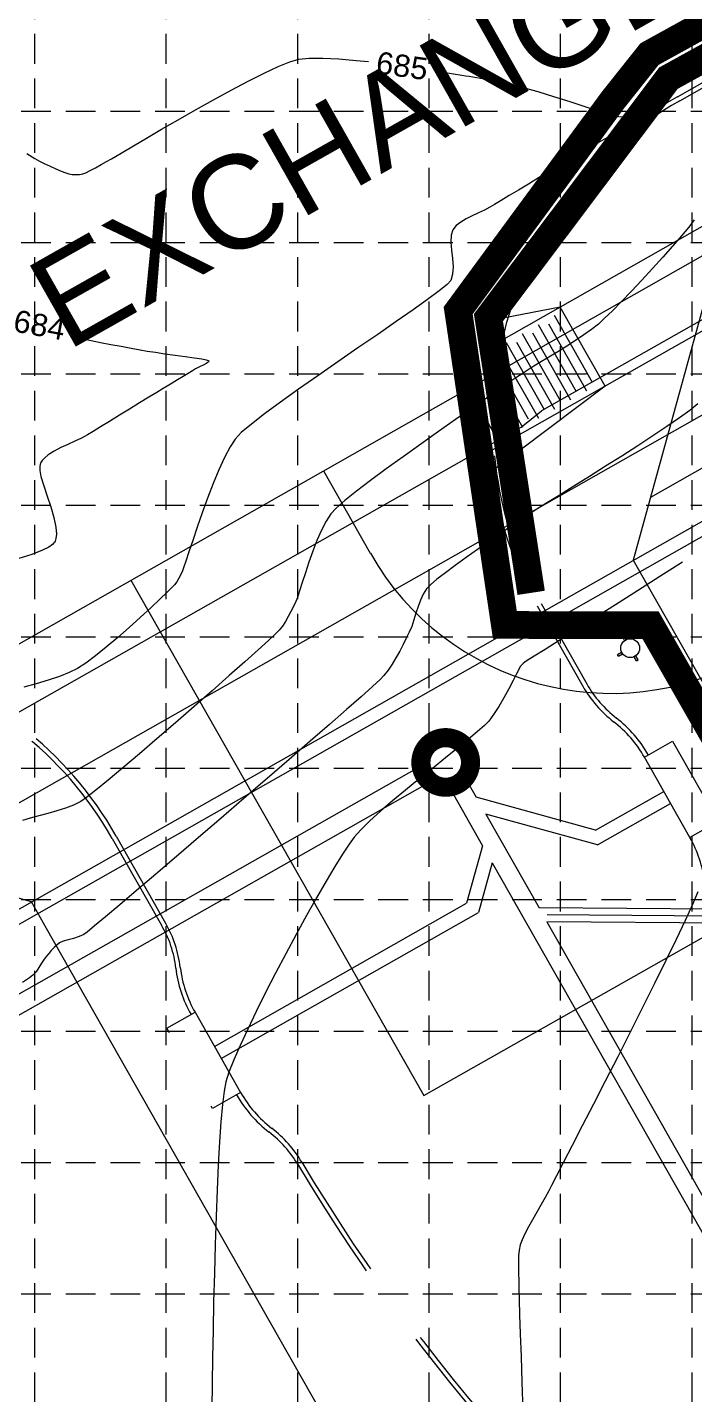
# Model space of a CAD drawing. Header units: feet. Extents: x 16394 to 17307, y 17282 to 17854.
# Drawn here: x 16593.4 to 16665.6, y 17628.6 to 17776.7 of the extents above; entities that cross this region are included whole.
import ezdxf

# ---------------------------------------------------------------- set-up
doc = ezdxf.new("R2010")
doc.units = ezdxf.units.FT
doc.header["$MEASUREMENT"] = 0
for name, pattern in [('DGN Style 2', [22.939223, 13.763534, -9.175689]), ('DGN Style 4', [36.725696, 18.351378, -9.175689, 0.022939, -9.175689]), ('DGN Style 5', [16.057456, 6.881767, -9.175689]), ('HIDDEN', [0.375, 0.25, -0.125])]:
    doc.linetypes.add(name, pattern=pattern)
for name, color, linetype in [('GRID', 254, 'HIDDEN'), ('LIMITS OF DISTURBANCE', 1, 'HIDDEN'), ('SILT FENCE', 200, 'Continuous')]:
    doc.layers.add(name, color=color, linetype=linetype)
for name, color, linetype, lineweight in [('Level 1', 7, 'Continuous', 0), ('Level 18', 7, 'Continuous', 0), ('Level 21', 7, 'Continuous', 0), ('Level 25', 7, 'Continuous', 0), ('Level 35', 7, 'Continuous', 0), ('Level 38', 7, 'Continuous', 0), ('Level 41', 7, 'Continuous', 0)]:
    doc.layers.add(name, color=color, linetype=linetype, lineweight=lineweight)
doc.styles.get("Standard").update_dxf_attribs({"font": 'ARIAL.TTF'})

# ---------------------------------------------------------------- blocks, each defined once
blk = doc.blocks.new('P-stmmh_1')
at = {"color": 0, "linetype": 'ByBlock', "lineweight": -2, "const_width": 0.158, "flags": 128}
blk.add_lwpolyline([(-0.205, 0, 1), (0.205, 0, 1), (-0.205, 0)], format="xyb", dxfattribs=at)

msp = doc.modelspace()

# ---------------------------------------------------------------- linework, layer by layer
at = {"layer": 'GRID', "color": 252, "linetype": 'HIDDEN', "lineweight": 0, "ltscale": 12.9}
for p, q in [((16594.18, 17838.88), (16594.18, 17340.07)), ((16608.43, 17838.88), (16608.43, 17340.07)), ((16622.68, 17838.88), (16622.68, 17340.07)), ((16636.93, 17838.88), (16636.93, 17340.07)), ((16651.18, 17838.88), (16651.18, 17340.07)), ((16665.43, 17838.88), (16665.43, 17340.07))]:
    msp.add_line(p, q, dxfattribs=at)
at = {"layer": 'GRID', "color": 7, "linetype": 'HIDDEN', "lineweight": 0, "ltscale": 12.9}
for p, q in [((16408.93, 17767.63), (17292.43, 17767.63)), ((16408.93, 17753.38), (17292.43, 17753.38)), ((16408.93, 17739.13), (17292.43, 17739.13)), ((16408.93, 17724.88), (17292.43, 17724.88)), ((16408.93, 17710.63), (17292.43, 17710.63)), ((16408.93, 17696.38), (17292.43, 17696.38)), ((16408.93, 17682.13), (17292.43, 17682.13)), ((16408.93, 17667.88), (17292.43, 17667.88)), ((16408.93, 17653.63), (17292.43, 17653.63)), ((16408.93, 17639.38), (17292.43, 17639.38))]:
    msp.add_line(p, q, dxfattribs=at)
at = {"layer": 'Level 1', "color": 35, "linetype": 'DGN Style 5', "lineweight": 0}
for p, q in [((16620.59, 17772.45), (16621.87, 17772.96)), ((16621.87, 17772.96), (16622.84, 17773.25)), ((16622.84, 17773.25), (16623.97, 17773.37)), ((16623.97, 17773.37), (16625.44, 17773.38)), ((16625.44, 17773.38), (16627.16, 17773.29)), ((16627.16, 17773.29), (16629.05, 17773.13)), ((16629.05, 17773.13), (16630.38, 17772.99)), ((16617.36, 17770.88), (16619.07, 17771.74)), ((16619.07, 17771.74), (16620.59, 17772.45)), ((16637.68, 17771.99), (16638.35, 17771.88)), ((16638.35, 17771.88), (16639.62, 17771.68)), ((16639.62, 17771.68), (16640.5, 17771.53)), ((16640.5, 17771.53), (16640.91, 17771.46)), ((16640.91, 17771.46), (16641.3, 17771.41)), ((16641.3, 17771.41), (16641.71, 17771.35)), ((16641.71, 17771.35), (16642.12, 17771.28)), ((16642.12, 17771.28), (16642.52, 17771.21)), ((16642.52, 17771.21), (16642.91, 17771.14)), ((16613.59, 17768.86), (16615.51, 17769.91)), ((16615.51, 17769.91), (16617.36, 17770.88)), ((16642.91, 17771.14), (16643.3, 17771.06)), ((16643.3, 17771.06), (16643.92, 17770.93)), ((16643.92, 17770.93), (16644.69, 17770.76)), ((16644.69, 17770.76), (16645.56, 17770.56)), ((16645.56, 17770.56), (16646.45, 17770.35)), ((16646.45, 17770.35), (16647.3, 17770.14)), ((16647.3, 17770.14), (16648.05, 17769.94)), ((16648.05, 17769.94), (16648.75, 17769.74)), ((16648.75, 17769.74), (16649.74, 17769.43)), ((16611.66, 17767.77), (16613.59, 17768.86)), ((16649.74, 17769.43), (16650.92, 17769.06)), ((16650.92, 17769.06), (16652.2, 17768.65)), ((16652.2, 17768.65), (16653.5, 17768.23)), ((16653.5, 17768.23), (16654.72, 17767.84)), ((16609.77, 17766.69), (16611.66, 17767.77)), ((16654.72, 17767.84), (16655.77, 17767.5)), ((16655.77, 17767.5), (16656.56, 17767.25)), ((16656.56, 17767.25), (16657, 17767.13)), ((16657, 17767.13), (16657.52, 17767.05)), ((16657.52, 17767.05), (16658.13, 17767)), ((16658.13, 17767), (16658.71, 17766.96)), ((16658.71, 17766.96), (16659.09, 17766.9)), ((16659.09, 17766.9), (16659.28, 17766.84)), ((16659.28, 17766.84), (16659.34, 17766.78)), ((16659.35, 17766.72), (16659.31, 17766.65)), ((16659.34, 17766.78), (16659.36, 17766.74)), ((16659.36, 17766.74), (16659.35, 17766.72)), ((16606.34, 17764.7), (16607.97, 17765.66)), ((16607.97, 17765.66), (16609.77, 17766.69)), ((16657.24, 17765.32), (16656.28, 17764.76)), ((16658.09, 17765.82), (16657.24, 17765.32)), ((16658.77, 17766.25), (16658.09, 17765.82)), ((16659.14, 17766.51), (16658.77, 17766.25)), ((16659.31, 17766.65), (16659.14, 17766.51)), ((16603.78, 17763.19), (16604.92, 17763.86)), ((16604.92, 17763.86), (16606.34, 17764.7)), ((16655.26, 17764.19), (16654.26, 17763.62)), ((16656.28, 17764.76), (16655.26, 17764.19)), ((16593.37, 17763.03), (16594.24, 17762.49)), ((16594.24, 17762.49), (16594.72, 17762.2)), ((16602.01, 17762.17), (16602.55, 17762.46)), ((16602.55, 17762.46), (16602.97, 17762.71)), ((16602.97, 17762.71), (16603.78, 17763.19)), ((16652.54, 17762.62), (16651.81, 17762.18)), ((16653.34, 17763.09), (16652.54, 17762.62)), ((16654.26, 17763.62), (16653.34, 17763.09)), ((16594.72, 17762.2), (16595.26, 17761.93)), ((16595.26, 17761.93), (16595.88, 17761.64)), ((16595.88, 17761.64), (16596.51, 17761.36)), ((16596.51, 17761.36), (16597.1, 17761.11)), ((16597.1, 17761.11), (16597.59, 17760.92)), ((16597.59, 17760.92), (16597.92, 17760.82)), ((16597.92, 17760.82), (16598.28, 17760.76)), ((16599.08, 17760.75), (16599.44, 17760.81)), ((16599.44, 17760.81), (16599.76, 17760.94)), ((16599.76, 17760.94), (16600.23, 17761.18)), ((16600.23, 17761.18), (16600.8, 17761.49)), ((16600.8, 17761.49), (16601.41, 17761.83)), ((16601.41, 17761.83), (16602.01, 17762.17)), ((16649.9, 17761.03), (16648.82, 17760.38)), ((16650.91, 17761.64), (16649.9, 17761.03)), ((16651.81, 17762.18), (16650.91, 17761.64)), ((16598.28, 17760.76), (16598.68, 17760.74)), ((16598.68, 17760.74), (16599.08, 17760.75)), ((16647.72, 17759.72), (16646.65, 17759.07)), ((16648.82, 17760.38), (16647.72, 17759.72)), ((16644.76, 17757.94), (16644.05, 17757.51)), ((16645.64, 17758.47), (16644.76, 17757.94)), ((16646.65, 17759.07), (16645.64, 17758.47)), ((16642.32, 17756.59), (16641.64, 17756.28)), ((16642.97, 17756.9), (16642.32, 17756.59)), ((16643.55, 17757.21), (16642.97, 17756.9)), ((16644.05, 17757.51), (16643.55, 17757.21)), ((16639.88, 17755.21), (16639.52, 17754.76)), ((16640.39, 17755.6), (16639.88, 17755.21)), ((16640.99, 17755.95), (16640.39, 17755.6)), ((16641.64, 17756.28), (16640.99, 17755.95)), ((16665.09, 17755.05), (16664.3, 17754.09)), ((16665.7, 17755.83), (16665.09, 17755.05)), ((16639.34, 17754.17), (16639.32, 17753.42)), ((16639.32, 17753.42), (16639.39, 17752.55)), ((16639.52, 17754.76), (16639.34, 17754.17)), ((16664.3, 17754.09), (16663.35, 17752.99)), ((16639.39, 17752.55), (16639.48, 17751.64)), ((16663.35, 17752.99), (16662.3, 17751.8)), ((16639.48, 17751.64), (16639.55, 17750.75)), ((16639.55, 17750.75), (16639.51, 17749.93)), ((16661.18, 17750.56), (16660.03, 17749.31)), ((16662.3, 17751.8), (16661.18, 17750.56)), ((16639.3, 17749.25), (16638.9, 17748.83)), ((16639.51, 17749.93), (16639.3, 17749.25)), ((16660.03, 17749.31), (16658.9, 17748.11)), ((16638.05, 17748.14), (16636.8, 17747.21)), ((16638.9, 17748.83), (16638.05, 17748.14)), ((16658.9, 17748.11), (16657.82, 17746.98)), ((16635.23, 17746.09), (16633.4, 17744.81)), ((16636.8, 17747.21), (16635.23, 17746.09)), ((16656.83, 17745.98), (16655.98, 17745.16)), ((16657.82, 17746.98), (16656.83, 17745.98)), ((16633.4, 17744.81), (16631.39, 17743.42)), ((16655.3, 17744.54), (16654.56, 17743.95)), ((16655.98, 17745.16), (16655.3, 17744.54)), ((16598.3, 17743.18), (16598.33, 17743.17)), ((16598.33, 17743.17), (16598.75, 17743.07)), ((16598.75, 17743.07), (16599.44, 17742.92)), ((16631.39, 17743.42), (16629.25, 17741.95)), ((16653.73, 17743.35), (16652.82, 17742.74)), ((16654.56, 17743.95), (16653.73, 17743.35)), ((16599.44, 17742.92), (16600.33, 17742.74)), ((16600.33, 17742.74), (16601.36, 17742.54)), ((16601.36, 17742.54), (16602.47, 17742.33)), ((16602.47, 17742.33), (16603.59, 17742.12)), ((16603.59, 17742.12), (16604.66, 17741.93)), ((16604.66, 17741.93), (16605.63, 17741.75)), ((16605.63, 17741.75), (16606.42, 17741.61)), ((16606.42, 17741.61), (16607.3, 17741.47)), ((16629.25, 17741.95), (16627.06, 17740.44)), ((16650.9, 17741.53), (16649.92, 17740.94)), ((16651.88, 17742.14), (16650.9, 17741.53)), ((16652.82, 17742.74), (16651.88, 17742.14)), ((16607.3, 17741.47), (16608.33, 17741.32)), ((16608.33, 17741.32), (16609.43, 17741.17)), ((16609.43, 17741.17), (16610.52, 17741.02)), ((16610.52, 17741.02), (16611.51, 17740.88)), ((16611.51, 17740.88), (16612.33, 17740.75)), ((16612.55, 17740.13), (16612.06, 17739.89)), ((16612.33, 17740.75), (16612.8, 17740.66)), ((16612.88, 17740.31), (16612.55, 17740.13)), ((16612.8, 17740.66), (16613.01, 17740.6)), ((16613.05, 17740.44), (16612.88, 17740.31)), ((16613.01, 17740.6), (16613.09, 17740.56)), ((16613.1, 17740.51), (16613.05, 17740.44)), ((16613.09, 17740.56), (16613.1, 17740.55)), ((16613.1, 17740.55), (16613.1, 17740.51)), ((16627.06, 17740.44), (16624.89, 17738.93)), ((16648.95, 17740.35), (16648.02, 17739.78)), ((16649.92, 17740.94), (16648.95, 17740.35)), ((16610.29, 17738.85), (16609.69, 17738.49)), ((16610.85, 17739.19), (16610.29, 17738.85)), ((16611.31, 17739.47), (16610.85, 17739.19)), ((16611.63, 17739.67), (16611.31, 17739.47)), ((16612.06, 17739.89), (16611.63, 17739.67)), ((16624.89, 17738.93), (16622.8, 17737.46)), ((16646.35, 17738.69), (16645.61, 17738.18)), ((16647.14, 17739.22), (16646.35, 17738.69)), ((16648.02, 17739.78), (16647.14, 17739.22)), ((16607.47, 17737.13), (16606.6, 17736.6)), ((16608.15, 17737.55), (16607.47, 17737.13)), ((16608.58, 17737.81), (16608.15, 17737.55)), ((16609.11, 17738.13), (16608.58, 17737.81)), ((16609.69, 17738.49), (16609.11, 17738.13)), ((16622.8, 17737.46), (16620.86, 17736.07)), ((16644.54, 17737.44), (16643.17, 17736.5)), ((16645.61, 17738.18), (16644.54, 17737.44)), ((16605.59, 17735.98), (16604.5, 17735.31)), ((16606.6, 17736.6), (16605.59, 17735.98)), ((16620.86, 17736.07), (16619.13, 17734.8)), ((16643.17, 17736.5), (16641.58, 17735.4)), ((16666.09, 17735.87), (16665.22, 17735.18)), ((16603.4, 17734.64), (16602.33, 17733.98)), ((16604.5, 17735.31), (16603.4, 17734.64)), ((16619.13, 17734.8), (16617.7, 17733.68)), ((16639.83, 17734.18), (16637.96, 17732.87)), ((16641.58, 17735.4), (16639.83, 17734.18)), ((16664.08, 17734.35), (16662.73, 17733.42)), ((16665.22, 17735.18), (16664.08, 17734.35)), ((16600.55, 17732.89), (16599.95, 17732.53)), ((16601.36, 17733.39), (16600.55, 17732.89)), ((16602.33, 17733.98), (16601.36, 17733.39)), ((16616.61, 17732.76), (16615.95, 17732.07)), ((16617.7, 17733.68), (16616.61, 17732.76)), ((16637.96, 17732.87), (16636.05, 17731.52)), ((16662.73, 17733.42), (16661.21, 17732.4)), ((16597.8, 17731.49), (16597.04, 17731.14)), ((16598.57, 17731.83), (16597.8, 17731.49)), ((16599.3, 17732.17), (16598.57, 17731.83)), ((16599.95, 17732.53), (16599.3, 17732.17)), ((16615.39, 17731.22), (16614.79, 17730.08)), ((16615.95, 17732.07), (16615.39, 17731.22)), ((16636.05, 17731.52), (16634.14, 17730.15)), ((16659.57, 17731.33), (16657.84, 17730.22)), ((16661.21, 17732.4), (16659.57, 17731.33)), ((16595.02, 17729.73), (16594.89, 17729.53)), ((16595.27, 17730.01), (16595.02, 17729.73)), ((16595.68, 17730.36), (16595.27, 17730.01)), ((16596.32, 17730.76), (16595.68, 17730.36)), ((16597.04, 17731.14), (16596.32, 17730.76)), ((16614.79, 17730.08), (16614.18, 17728.73)), ((16634.14, 17730.15), (16632.31, 17728.82)), ((16657.84, 17730.22), (16656.08, 17729.11)), ((16594.8, 17729.33), (16594.76, 17729.09)), ((16594.76, 17729.09), (16594.77, 17728.67)), ((16594.77, 17728.67), (16594.9, 17727.99)), ((16594.84, 17729.42), (16594.8, 17729.33)), ((16594.89, 17729.53), (16594.84, 17729.42)), ((16614.18, 17728.73), (16613.56, 17727.24)), ((16632.31, 17728.82), (16630.61, 17727.56)), ((16656.08, 17729.11), (16654.33, 17728.01)), ((16594.9, 17727.99), (16595.19, 17726.98)), ((16595.19, 17726.98), (16595.56, 17725.87)), ((16613.56, 17727.24), (16612.96, 17725.66)), ((16630.61, 17727.56), (16629.1, 17726.4)), ((16652.64, 17726.95), (16651.05, 17725.96)), ((16654.33, 17728.01), (16652.64, 17726.95)), ((16595.56, 17725.87), (16595.95, 17724.71)), ((16612.96, 17725.66), (16612.38, 17724.06)), ((16627.84, 17725.39), (16626.89, 17724.56)), ((16629.1, 17726.4), (16627.84, 17725.39)), ((16651.05, 17725.96), (16649.6, 17725.06)), ((16595.95, 17724.71), (16596.29, 17723.57)), ((16612.38, 17724.06), (16611.84, 17722.51)), ((16626.31, 17723.95), (16625.79, 17723.16)), ((16626.89, 17724.56), (16626.31, 17723.95)), ((16648.35, 17724.27), (16647.33, 17723.61)), ((16649.6, 17725.06), (16648.35, 17724.27)), ((16596.29, 17723.57), (16596.52, 17722.51)), ((16596.52, 17722.51), (16596.57, 17721.77)), ((16611.84, 17722.51), (16611.35, 17721.08)), ((16625.79, 17723.16), (16625.29, 17722.18)), ((16645.69, 17722.5), (16644.62, 17721.76)), ((16646.6, 17723.12), (16645.69, 17722.5)), ((16647.33, 17723.61), (16646.6, 17723.12)), ((16596.3, 17720.8), (16596.13, 17720.62)), ((16596.37, 17720.89), (16596.3, 17720.8)), ((16596.43, 17721.01), (16596.37, 17720.89)), ((16596.52, 17721.28), (16596.43, 17721.01)), ((16596.57, 17721.77), (16596.52, 17721.28)), ((16611.35, 17721.08), (16610.93, 17719.82)), ((16624.81, 17721.08), (16624.36, 17719.91)), ((16625.29, 17722.18), (16624.81, 17721.08)), ((16643.44, 17720.95), (16642.21, 17720.09)), ((16644.62, 17721.76), (16643.44, 17720.95)), ((16593.9, 17719.56), (16592.51, 17719.12)), ((16595.05, 17720), (16593.9, 17719.56)), ((16595.76, 17720.36), (16595.05, 17720)), ((16596.13, 17720.62), (16595.76, 17720.36)), ((16610.93, 17719.82), (16610.6, 17718.81)), ((16624.36, 17719.91), (16623.94, 17718.72)), ((16642.21, 17720.09), (16640.97, 17719.22)), ((16610.36, 17718.11), (16610.24, 17717.77)), ((16610.6, 17718.81), (16610.36, 17718.11)), ((16623.94, 17718.72), (16623.56, 17717.57)), ((16639.79, 17718.37), (16638.72, 17717.57)), ((16640.97, 17719.22), (16639.79, 17718.37)), ((16664.42, 17718.73), (16661.97, 17717.16)), ((16609.61, 17716.6), (16609.37, 17716.26)), ((16609.84, 17716.99), (16609.61, 17716.6)), ((16610.05, 17717.39), (16609.84, 17716.99)), ((16610.24, 17717.77), (16610.05, 17717.39)), ((16623.22, 17716.51), (16622.93, 17715.6)), ((16623.56, 17717.57), (16623.22, 17716.51)), ((16637.8, 17716.86), (16637.1, 17716.27)), ((16638.72, 17717.57), (16637.8, 17716.86)), ((16661.97, 17717.16), (16659.54, 17715.6)), ((16608.56, 17715.45), (16607.77, 17714.7)), ((16609.11, 17715.99), (16608.56, 17715.45)), ((16609.37, 17716.26), (16609.11, 17715.99)), ((16622.7, 17714.89), (16622.52, 17714.44)), ((16622.93, 17715.6), (16622.7, 17714.89)), ((16636.31, 17715.26), (16636.02, 17714.61)), ((16636.67, 17715.82), (16636.31, 17715.26)), ((16637.1, 17716.27), (16636.67, 17715.82)), ((16659.54, 17715.6), (16657.17, 17714.1)), ((16606.79, 17713.77), (16605.67, 17712.74)), ((16607.77, 17714.7), (16606.79, 17713.77)), ((16621.99, 17713.38), (16621.7, 17712.83)), ((16622.27, 17713.92), (16621.99, 17713.38)), ((16622.52, 17714.44), (16622.27, 17713.92)), ((16635.76, 17713.91), (16635.53, 17713.18)), ((16636.02, 17714.61), (16635.76, 17713.91)), ((16657.17, 17714.1), (16654.93, 17712.67)), ((16605.67, 17712.74), (16604.46, 17711.65)), ((16621.39, 17712.29), (16621.06, 17711.79)), ((16621.7, 17712.83), (16621.39, 17712.29)), ((16635.3, 17712.45), (16635.07, 17711.75)), ((16635.53, 17713.18), (16635.3, 17712.45)), ((16654.93, 17712.67), (16652.87, 17711.37)), ((16603.22, 17710.55), (16601.98, 17709.5)), ((16604.46, 17711.65), (16603.22, 17710.55)), ((16620.35, 17710.97), (16619.56, 17710.23)), ((16620.72, 17711.33), (16620.35, 17710.97)), ((16621.06, 17711.79), (16620.72, 17711.33)), ((16634.48, 17710.47), (16634.14, 17709.79)), ((16634.79, 17711.11), (16634.48, 17710.47)), ((16635.07, 17711.75), (16634.79, 17711.11)), ((16652.87, 17711.37), (16651.05, 17710.22)), ((16601.98, 17709.5), (16600.81, 17708.56)), ((16618.42, 17709.2), (16616.98, 17707.9)), ((16619.56, 17710.23), (16618.42, 17709.2)), ((16633.77, 17709.07), (16633.37, 17708.35)), ((16634.14, 17709.79), (16633.77, 17709.07)), ((16649.52, 17709.26), (16648.35, 17708.52)), ((16651.05, 17710.22), (16649.52, 17709.26)), ((16599.76, 17707.77), (16598.86, 17707.2)), ((16600.81, 17708.56), (16599.76, 17707.77)), ((16616.98, 17707.9), (16615.3, 17706.42)), ((16632.96, 17707.66), (16632.52, 17707)), ((16633.37, 17708.35), (16632.96, 17707.66)), ((16646.99, 17707.55), (16646.84, 17707.39)), ((16647.15, 17707.72), (16646.99, 17707.55)), ((16647.32, 17707.86), (16647.15, 17707.72)), ((16647.6, 17708.04), (16647.32, 17707.86)), ((16648.35, 17708.52), (16647.6, 17708.04)), ((16596.89, 17706.33), (16595.68, 17705.92)), ((16597.97, 17706.75), (16596.89, 17706.33)), ((16598.86, 17707.2), (16597.97, 17706.75)), ((16615.3, 17706.42), (16613.46, 17704.78)), ((16631.67, 17706.01), (16630.82, 17705.23)), ((16632.07, 17706.41), (16631.67, 17706.01)), ((16632.52, 17707), (16632.07, 17706.41)), ((16646.44, 17706.62), (16646.06, 17705.87)), ((16646.72, 17707.15), (16646.44, 17706.62)), ((16646.84, 17707.39), (16646.72, 17707.15)), ((16594.38, 17705.53), (16593.03, 17705.15)), ((16595.68, 17705.92), (16594.38, 17705.53)), ((16613.46, 17704.78), (16611.5, 17703.07)), ((16630.82, 17705.23), (16629.59, 17704.13)), ((16645.59, 17704.98), (16645.06, 17704.02)), ((16646.06, 17705.87), (16645.59, 17704.98)), ((16611.5, 17703.07), (16609.49, 17701.31)), ((16629.59, 17704.13), (16628.01, 17702.74)), ((16644.51, 17703.07), (16643.95, 17702.2)), ((16645.06, 17704.02), (16644.51, 17703.07)), ((16628.01, 17702.74), (16626.16, 17701.12)), ((16643.95, 17702.2), (16643.43, 17701.49)), ((16609.49, 17701.31), (16607.5, 17699.59)), ((16626.16, 17701.12), (16624.07, 17699.3)), ((16642.21, 17700.34), (16641.22, 17699.52)), ((16642.96, 17701.01), (16642.21, 17700.34)), ((16643.43, 17701.49), (16642.96, 17701.01)), ((16607.5, 17699.59), (16605.57, 17697.93)), ((16624.07, 17699.3), (16621.8, 17697.33)), ((16640.04, 17698.56), (16638.72, 17697.49)), ((16641.22, 17699.52), (16640.04, 17698.56)), ((16605.57, 17697.93), (16603.78, 17696.42)), ((16621.8, 17697.33), (16619.4, 17695.26)), ((16638.72, 17697.49), (16637.31, 17696.36)), ((16603.78, 17696.42), (16602.19, 17695.08)), ((16637.31, 17696.36), (16635.85, 17695.19)), ((16602.19, 17695.08), (16600.85, 17693.99)), ((16619.4, 17695.26), (16616.93, 17693.12)), ((16635.85, 17695.19), (16634.39, 17694)), ((16599.2, 17692.76), (16598.42, 17692.38)), ((16599.84, 17693.2), (16599.2, 17692.76)), ((16600.85, 17693.99), (16599.84, 17693.2)), ((16616.93, 17693.12), (16614.43, 17690.97)), ((16632.99, 17692.83), (16631.68, 17691.7)), ((16634.39, 17694), (16632.99, 17692.83)), ((16594.66, 17691.22), (16593.73, 17690.97)), ((16595.63, 17691.47), (16594.66, 17691.22)), ((16596.6, 17691.75), (16595.63, 17691.47)), ((16597.55, 17692.05), (16596.6, 17691.75)), ((16598.42, 17692.38), (16597.55, 17692.05)), ((16631.68, 17691.7), (16630.53, 17690.66)), ((16593.73, 17690.97), (16592.88, 17690.71)), ((16614.43, 17690.97), (16611.97, 17688.86)), ((16629.57, 17689.71), (16628.85, 17688.91)), ((16630.53, 17690.66), (16629.57, 17689.71)), ((16611.97, 17688.86), (16609.58, 17686.81)), ((16628.85, 17688.91), (16628.3, 17688.15)), ((16609.58, 17686.81), (16607.33, 17684.89)), ((16627.59, 17687.06), (16626.75, 17685.7)), ((16628.3, 17688.15), (16627.59, 17687.06)), ((16626.75, 17685.7), (16625.8, 17684.11)), ((16607.33, 17684.89), (16605.26, 17683.12)), ((16625.8, 17684.11), (16624.77, 17682.32)), ((16605.26, 17683.12), (16603.43, 17681.57)), ((16624.77, 17682.32), (16623.69, 17680.39)), ((16666.07, 17682.96), (16665.49, 17681.59)), ((16603.43, 17681.57), (16601.89, 17680.27)), ((16665.49, 17681.59), (16664.7, 17679.85)), ((16601.89, 17680.27), (16600.69, 17679.27)), ((16623.69, 17680.39), (16622.57, 17678.36)), ((16664.7, 17679.85), (16663.73, 17677.81)), ((16598.44, 17677.92), (16597.84, 17677.76)), ((16599.03, 17678.11), (16598.44, 17677.92)), ((16599.53, 17678.33), (16599.03, 17678.11)), ((16599.89, 17678.6), (16599.53, 17678.33)), ((16600.69, 17679.27), (16599.89, 17678.6)), ((16622.57, 17678.36), (16621.43, 17676.26)), ((16663.73, 17677.81), (16662.63, 17675.52)), ((16596.02, 17676.62), (16595.75, 17676.3)), ((16596.31, 17676.93), (16596.02, 17676.62)), ((16596.61, 17677.2), (16596.31, 17676.93)), ((16596.91, 17677.43), (16596.61, 17677.2)), ((16597.31, 17677.61), (16596.91, 17677.43)), ((16597.84, 17677.76), (16597.31, 17677.61)), ((16594.97, 17675.22), (16594.67, 17674.76)), ((16595.25, 17675.66), (16594.97, 17675.22)), ((16595.5, 17676), (16595.25, 17675.66)), ((16595.75, 17676.3), (16595.5, 17676)), ((16621.43, 17676.26), (16620.32, 17674.14)), ((16662.63, 17675.52), (16661.4, 17673.04)), ((16593.65, 17673.65), (16592.88, 17673.13)), ((16594.03, 17673.93), (16593.65, 17673.65)), ((16594.36, 17674.31), (16594.03, 17673.93)), ((16594.67, 17674.76), (16594.36, 17674.31)), ((16620.32, 17674.14), (16619.24, 17672.04)), ((16619.24, 17672.04), (16618.22, 17670.01)), ((16661.4, 17673.04), (16660.1, 17670.43)), ((16660.1, 17670.43), (16658.76, 17667.76)), ((16618.22, 17670.01), (16617.3, 17668.09)), ((16617.3, 17668.09), (16616.48, 17666.32)), ((16658.76, 17667.76), (16657.4, 17665.07)), ((16616.48, 17666.32), (16615.79, 17664.75)), ((16615.79, 17664.75), (16615.27, 17663.41)), ((16657.4, 17665.07), (16656.05, 17662.44)), ((16615.27, 17663.41), (16614.93, 17662.36)), ((16614.93, 17662.36), (16614.74, 17661.35)), ((16656.05, 17662.44), (16654.76, 17659.93)), ((16614.74, 17661.35), (16614.56, 17659.9)), ((16614.56, 17659.9), (16614.39, 17658.04)), ((16654.76, 17659.93), (16653.55, 17657.58)), ((16614.39, 17658.04), (16614.24, 17655.85)), ((16653.55, 17657.58), (16652.46, 17655.47)), ((16614.24, 17655.85), (16614.11, 17653.36)), ((16652.46, 17655.47), (16651.52, 17653.65)), ((16614.11, 17653.36), (16613.98, 17650.64)), ((16651.52, 17653.65), (16650.76, 17652.19)), ((16650.76, 17652.19), (16650.22, 17651.13)), ((16613.98, 17650.64), (16613.87, 17647.75)), ((16649.53, 17649.83), (16649.09, 17649.05)), ((16649.92, 17650.55), (16649.53, 17649.83)), ((16650.22, 17651.13), (16649.92, 17650.55)), ((16648.63, 17648.23), (16648.16, 17647.42)), ((16649.09, 17649.05), (16648.63, 17648.23)), ((16613.87, 17647.75), (16613.78, 17644.72)), ((16648.16, 17647.42), (16647.72, 17646.63)), ((16647.04, 17645.24), (16646.84, 17644.69)), ((16647.34, 17645.89), (16647.04, 17645.24)), ((16647.72, 17646.63), (16647.34, 17645.89)), ((16613.78, 17644.72), (16613.69, 17641.63)), ((16646.73, 17644.11), (16646.66, 17643.5)), ((16646.84, 17644.69), (16646.73, 17644.11)), ((16646.66, 17643.5), (16646.64, 17642.85)), ((16646.64, 17642.85), (16646.64, 17642.2)), ((16613.69, 17641.63), (16613.61, 17638.52)), ((16646.64, 17642.2), (16646.66, 17641.54)), ((16646.66, 17641.54), (16646.68, 17640.91)), ((16646.68, 17640.91), (16646.68, 17640.3)), ((16646.68, 17640.3), (16646.69, 17639.8)), ((16646.69, 17639.8), (16646.72, 17638.72)), ((16613.61, 17638.52), (16613.55, 17635.45)), ((16646.72, 17638.72), (16646.77, 17637.12)), ((16646.77, 17637.12), (16646.84, 17635.06)), ((16613.55, 17635.45), (16613.49, 17632.47)), ((16646.84, 17635.06), (16646.92, 17632.6)), ((16613.49, 17632.47), (16613.44, 17629.63)), ((16646.92, 17632.6), (16647.01, 17629.79)), ((16613.44, 17629.63), (16613.4, 17627)), ((16647.01, 17629.79), (16647.11, 17626.7))]:
    msp.add_line(p, q, dxfattribs=at)
at = {"layer": 'Level 1', "color": 7, "linetype": 'Continuous', "lineweight": 0}
for p, q in [((16668.48, 17753), (16659.09, 17718.92)), ((16659.09, 17718.92), (16691.18, 17662.4))]:
    msp.add_line(p, q, dxfattribs=at)
at = {"layer": 'Level 21', "color": 7, "linetype": 'Continuous', "lineweight": 0}
for p, q in [((16574.64, 17699.72), (16668.48, 17753)), ((16593.87, 17681.89), (16559.72, 17691.41)), ((16593.87, 17681.89), (16559.72, 17691.41)), ((16625.96, 17625.36), (16595.51, 17678.99)), ((16625.96, 17625.36), (16595.51, 17678.99))]:
    msp.add_line(p, q, dxfattribs=at)
at = {"layer": 'Level 25', "color": 7, "linetype": 'Continuous', "lineweight": 0}
for p, q in [((16820.91, 17822.3), (16582.06, 17686.68)), ((16802.59, 17822.24), (16649.13, 17735.11)), ((16825.24, 17813.23), (16587, 17677.97)), ((16781.77, 17794.33), (16660.97, 17725.74)), ((16587.72, 17676.74), (16708.94, 17745.57)), ((16646.92, 17733.35), (16649.13, 17735.11)), ((16577.84, 17694.14), (16646.92, 17733.35)), ((16625.52, 17728.61), (16630.59, 17719.68)), ((16604.65, 17716.76), (16636.38, 17660.87)), ((16636.38, 17660.87), (16676.84, 17683.84)), ((16595.51, 17678.99), (16593.87, 17681.89))]:
    msp.add_line(p, q, dxfattribs=at)
msp.add_arc((16656.68, 17734.49), 30, 209.5867, 299.5867, dxfattribs=at)
at = {"layer": 'Level 35', "color": 7, "linetype": 'DGN Style 2', "lineweight": 0}
for p, q in [((16648.67, 17713.97), (16653.61, 17705.27)), ((16649.11, 17714.22), (16654.05, 17705.51)), ((16602.63, 17688.74), (16607.96, 17679.35)), ((16603.06, 17688.99), (16608.39, 17679.59))]:
    msp.add_line(p, q, dxfattribs=at)
at = {"layer": 'Level 35', "color": 5, "linetype": 'DGN Style 2', "lineweight": 0}
for p, q in [((16660.29, 17697.56), (16663.33, 17699.29)), ((16663.33, 17699.29), (16668.27, 17690.59)), ((16665.23, 17688.86), (16660.29, 17697.56)), ((16668.27, 17690.59), (16665.23, 17688.86))]:
    msp.add_line(p, q, dxfattribs=at)
at = {"layer": 'Level 35', "color": 7, "linetype": 'DGN Style 2', "lineweight": 0, "flags": 128}
for points in [[(16663.88, 17769.17), (16695.33, 17787.06, -0.000616), (16695.33, 17787.06), (16734.76, 17809.35, -0.001041), (16734.76, 17809.35, -0.050945), (16764.29, 17822.13, -0.050945)], [(16664.12, 17768.74), (16695.58, 17786.62), (16735, 17808.91, -0.05352), (16765.98, 17822.14, -0.05352)]]:
    msp.add_lwpolyline(points, format="xyb", dxfattribs=at)
at = {"layer": 'Level 35', "color": 5, "linetype": 'DGN Style 2', "lineweight": 0, "flags": 128}
msp.add_lwpolyline([(16611.59, 17669.91), (16616.53, 17661.21), (16613.49, 17659.49), (16608.55, 17668.18)], close=True, dxfattribs=at)
at = {"layer": 'Level 35', "color": 7, "linetype": 'DGN Style 2', "lineweight": 0}
for centre, radius, start, end in [((16683.89, 17733.97), 40.5, 119.6203, 209.5867), ((16683.89, 17733.97), 40, 119.6203, 209.5867), ((16568.28, 17669.24), 40, 29.5867, 118.2899), ((16568.28, 17669.24), 39.5, 29.5867, 118.2899), ((16664.92, 17711.69), 13, 209.5867, 232.2065), ((16664.92, 17711.69), 12.5, 209.5867, 232.2065), ((16648.99, 17691.14), 13.5, 29.5867, 52.2065), ((16648.99, 17691.14), 13, 29.5867, 52.2065), ((16653.92, 17682.45), 13, 6.7221, 29.5867), ((16597.81, 17673.34), 11.79, 6.6272, 30.5921), ((16597.09, 17673.18), 13, 6.9668, 29.5867), ((16622.9, 17676.33), 13.5, 186.9668, 209.5867), ((16622.9, 17676.33), 13, 186.9668, 209.5867), ((16627.84, 17667.63), 13.5, 209.5867, 232.4512), ((16627.84, 17667.63), 13, 209.5867, 232.4512), ((16611.99, 17647.02), 13, 30.7384, 52.4512), ((16611.99, 17647.02), 12.5, 30.7384, 52.4512), ((16794.64, 17755.63), 200, 210.7188, 222.7437), ((16794.64, 17755.63), 199.5, 210.7384, 222.7437)]:
    msp.add_arc(centre, radius, start, end, dxfattribs=at)
at = {"layer": 'Level 38', "color": 7, "linetype": 'Continuous', "lineweight": 0}
for p, q in [((16769.13, 17813.35), (16644.3, 17742.48)), ((16774.14, 17804.86), (16643.53, 17730.7)), ((16651.18, 17746.38), (16644.97, 17745.16)), ((16656.04, 17737.81), (16651.18, 17746.38)), ((16654.06, 17737.26), (16649.93, 17744.52)), ((16654.68, 17738.18), (16650.55, 17745.45)), ((16651.2, 17736.21), (16647.07, 17743.48)), ((16652.32, 17736.27), (16648.19, 17743.54)), ((16652.94, 17737.2), (16648.81, 17744.46)), ((16648.84, 17734.29), (16644.71, 17741.56)), ((16649.46, 17735.22), (16645.34, 17742.49)), ((16650.58, 17735.28), (16646.45, 17742.55)), ((16647.72, 17734.23), (16643.98, 17740.83)), ((16647.1, 17733.31), (16643.74, 17739.23)), ((16645.98, 17733.25), (16643.55, 17737.53)), ((16656.04, 17737.81), (16643.76, 17728.53)), ((16645.36, 17732.32), (16643.43, 17735.72)), ((16644.24, 17732.26), (16643.39, 17733.76))]:
    msp.add_line(p, q, dxfattribs=at)
at = {"layer": 'Level 41', "color": 7, "linetype": 'Continuous', "lineweight": 0}
for p, q in [((16657.9, 17710.66), (16658.07, 17710.77)), ((16658.15, 17710.22), (16657.9, 17710.66)), ((16658.33, 17710.32), (16658.07, 17710.77)), ((16657.37, 17708.71), (16657.82, 17708.97)), ((16657.47, 17708.53), (16657.37, 17708.71)), ((16657.47, 17708.53), (16657.92, 17708.79)), ((16659.43, 17708.01), (16659.17, 17708.45)), ((16659.61, 17708.11), (16659.35, 17708.56)), ((16659.43, 17708.01), (16659.61, 17708.11))]:
    msp.add_line(p, q, dxfattribs=at)
at = {"layer": 'Level 41', "color": 5, "linetype": 'Continuous', "lineweight": 0}
for p, q in [((16590.95, 17671.01), (16636.09, 17696.64)), ((16591.93, 17669.27), (16637.08, 17694.9)), ((16639.12, 17694.34), (16642.74, 17687.97)), ((16640.86, 17695.33), (16642.05, 17693.24)), ((16655, 17689.67), (16642.05, 17693.24)), ((16655, 17689.67), (16662.39, 17693.86)), ((16655.2, 17688.05), (16643.09, 17691.39)), ((16655.2, 17688.05), (16663.13, 17692.56)), ((16642.74, 17687.97), (16641.02, 17681.73)), ((16643.78, 17686.12), (16642.3, 17680.73)), ((16613.69, 17666.21), (16641.02, 17681.73)), ((16667.89, 17681.09), (16648.87, 17681.23)), ((16614.43, 17664.91), (16642.3, 17680.73)), ((16681.04, 17679.49), (16649.72, 17679.72))]:
    msp.add_line(p, q, dxfattribs=at)
at = {"layer": 'Level 41', "color": 5, "linetype": 'DGN Style 4', "lineweight": 0}
msp.add_line((16668.09, 17680.34), (16649.73, 17680.47), dxfattribs=at)
at = {"layer": 'Level 41', "color": 5, "linetype": 'Continuous', "lineweight": 0, "flags": 128}
for points in [[(16643.09, 17691.39), (16648.87, 17681.23)], [(16643.78, 17686.12), (16698.47, 17589.82)], [(16649.72, 17679.72), (16700.2, 17590.8)]]:
    msp.add_lwpolyline(points, dxfattribs=at)
at = {"layer": 'Level 41', "color": 7, "linetype": 'Continuous', "lineweight": 0}
msp.add_circle((16658.75, 17709.39), 1.02, dxfattribs=at)
at = {"layer": 'LIMITS OF DISTURBANCE', "lineweight": 0, "ltscale": 40, "const_width": 3}
msp.add_lwpolyline([(17011.22, 17758.91), (16981.94, 17741.82), (16977.59, 17750.14), (16968.09, 17744.43), (16972.93, 17736.98), (16859.1, 17672.1), (16794.2, 17786.74), (16791.49, 17784.86), (16772.26, 17819.91), (16767.67, 17828.42), (16746.49, 17821.09), (16660.85, 17773.81), (16656.89, 17768.83), (16640.11, 17746), (16645.17, 17711.91), (16660.97, 17711.87), (16677.65, 17682.67), (16690.5, 17688.47), (16710.85, 17618.16), (16753.89, 17528.69), (16777.2, 17436.2), (16754.5, 17455.94), (16764.11, 17360.05)], dxfattribs=at)
at = {"layer": 'SILT FENCE', "linetype": 'Continuous', "lineweight": 0, "const_width": 3}
msp.add_lwpolyline([(17137.78, 17531.55), (17010.31, 17754.46), (16857.81, 17667.75), (16793.16, 17782.1), (16789.98, 17780.53), (16766.33, 17824.33), (16751.87, 17819.79), (16744.82, 17816.37), (16662.9, 17771.2), (16643.39, 17745.23), (16648.02, 17715.39)], dxfattribs=at)

# ---------------------------------------------------------------- block references
at = {"layer": 'Level 41', "color": 5, "linetype": 'Continuous', "lineweight": 0, "xscale": 13.12335958005249, "yscale": 13.12335958005249, "zscale": 13.12335958005249}
msp.add_blockref('P-stmmh_1', (16638.76, 17697), dxfattribs=at)

# ---------------------------------------------------------------- texts
at = {"layer": 'Level 1', "color": 35, "linetype": 'Continuous', "lineweight": 0}
for s, rotation, p in [('685', 352.0901, (16631.1, 17771.74)), ('684', 349.629, (16591.77, 17743.76))]:
    msp.add_text(s, height=2.4, rotation=rotation, dxfattribs=at).set_placement(p)
at = {"layer": 'Level 18', "color": 7, "linetype": 'Continuous', "lineweight": 0, "insert": (16661.97, 17783.57), "char_height": 10.08, "attachment_point": 5, "rotation": 29.4698, "line_spacing_factor": 0.9}
msp.add_mtext('EXCHANGE PARKWAY', dxfattribs=at)

doc.saveas('drawing.dxf')
